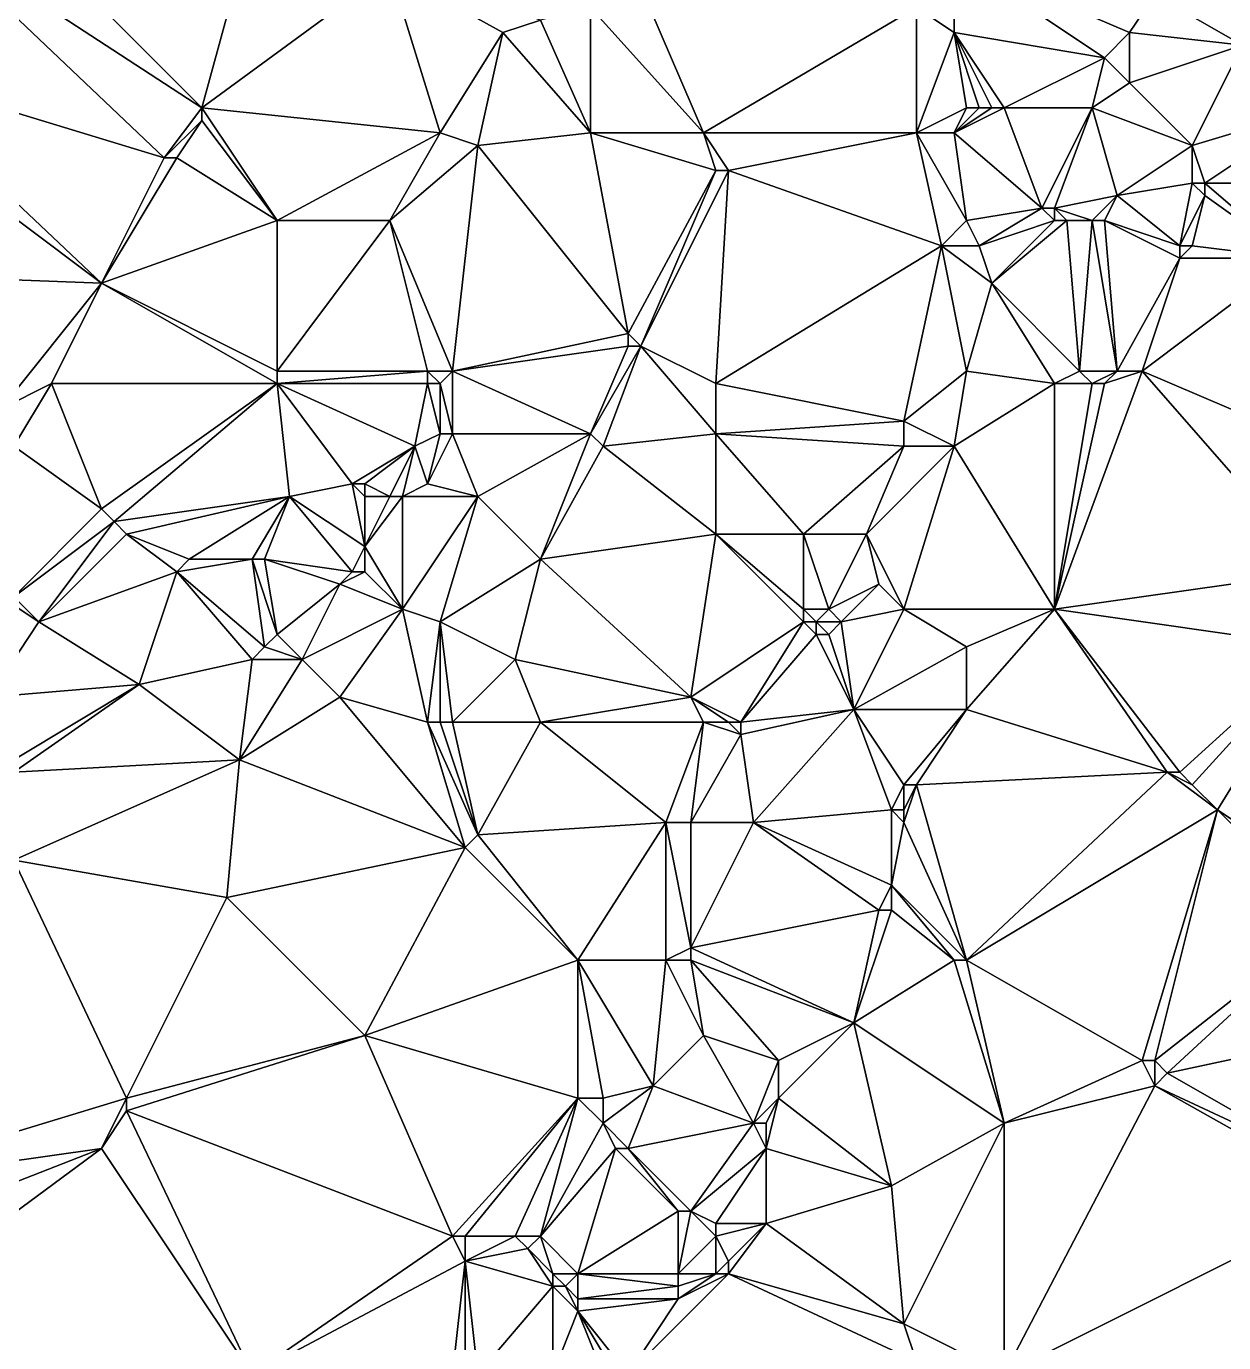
# Model space of a CAD drawing. Extents: x 2679276 to 2679656, y 1246784 to 1247152.
# Drawn here: x 2679406.2 to 2679454, y 1246832 to 1246884.5 of the extents above; entities that cross this region are included whole.
import ezdxf

# ---------------------------------------------------------------- set-up
doc = ezdxf.new("R2010")
doc.units = 0

msp = doc.modelspace()

# ---------------------------------------------------------------- linework, layer by layer
for points in [[(2679401.75, 1246888.75, 464.26), (2679413.25, 1246881.25, 463.382), (2679403.75, 1246890.75, 463.161)], [(2679414.75, 1246886.75, 461.994), (2679403.75, 1246890.75, 463.161), (2679413.25, 1246881.25, 463.382)], [(2679400.25, 1246882.75, 465.824), (2679411.75, 1246879.25, 463.983), (2679401.75, 1246888.75, 464.26)], [(2679413.25, 1246881.25, 463.382), (2679401.75, 1246888.75, 464.26), (2679411.75, 1246879.25, 463.983)], [(2679451.25, 1246885.75, 457.668), (2679454.75, 1246883.75, 457.35), (2679456.25, 1246888.25, 457.037)], [(2679428.75, 1246885.25, 460.57), (2679433.25, 1246880.25, 462.824), (2679430.25, 1246887.25, 460.087)], [(2679433.25, 1246880.25, 462.824), (2679441.75, 1246885.25, 459.359), (2679430.25, 1246887.25, 460.087)], [(2679443.25, 1246884.25, 459.637), (2679443.25, 1246887.25, 458.547), (2679441.75, 1246885.25, 459.359)], [(2679449.25, 1246883.25, 459.277), (2679450.25, 1246884.25, 458.401), (2679443.25, 1246887.25, 458.547)], [(2679451.25, 1246885.75, 457.668), (2679443.25, 1246887.25, 458.547), (2679450.25, 1246884.25, 458.401)], [(2679443.25, 1246887.25, 458.547), (2679443.25, 1246884.25, 459.637), (2679449.25, 1246883.25, 459.277)], [(2679420.75, 1246886.75, 461.2), (2679413.25, 1246881.25, 463.382), (2679422.75, 1246880.25, 462.638)], [(2679414.75, 1246886.75, 461.994), (2679413.25, 1246881.25, 463.382), (2679420.75, 1246886.75, 461.2)], [(2679426.75, 1246884.75, 460.914), (2679420.75, 1246886.75, 461.2), (2679425.25, 1246884.25, 461.296)], [(2679420.75, 1246886.75, 461.2), (2679422.75, 1246880.25, 462.638), (2679425.25, 1246884.25, 461.296)], [(2679451.25, 1246885.75, 457.668), (2679450.25, 1246884.25, 458.401), (2679454.75, 1246883.75, 457.35)], [(2679426.75, 1246884.75, 460.914), (2679428.75, 1246880.25, 462.758), (2679428.75, 1246885.25, 460.57)], [(2679433.25, 1246880.25, 462.824), (2679428.75, 1246885.25, 460.57), (2679428.75, 1246880.25, 462.758)], [(2679441.75, 1246885.25, 459.359), (2679433.25, 1246880.25, 462.824), (2679441.75, 1246880.25, 461.883)], [(2679441.75, 1246885.25, 459.359), (2679441.75, 1246880.25, 461.883), (2679443.25, 1246884.25, 459.637)], [(2679426.75, 1246884.75, 460.914), (2679425.25, 1246884.25, 461.296), (2679428.75, 1246880.25, 462.758)], [(2679422.75, 1246880.25, 462.638), (2679424.25, 1246879.75, 462.688), (2679425.25, 1246884.25, 461.296)], [(2679424.25, 1246879.75, 462.688), (2679428.75, 1246880.25, 462.758), (2679425.25, 1246884.25, 461.296)], [(2679443.75, 1246881.25, 461.214), (2679443.25, 1246884.25, 459.637), (2679441.75, 1246880.25, 461.883)], [(2679444.75, 1246881.25, 461.079), (2679445.25, 1246881.25, 460.985), (2679443.25, 1246884.25, 459.637)], [(2679444.25, 1246881.25, 461.154), (2679444.75, 1246881.25, 461.079), (2679443.25, 1246884.25, 459.637)], [(2679445.25, 1246881.25, 460.985), (2679449.25, 1246883.25, 459.277), (2679443.25, 1246884.25, 459.637)], [(2679443.75, 1246881.25, 461.214), (2679444.25, 1246881.25, 461.154), (2679443.25, 1246884.25, 459.637)], [(2679449.25, 1246883.25, 459.277), (2679450.25, 1246882.25, 459.264), (2679450.25, 1246884.25, 458.401)], [(2679450.25, 1246882.25, 459.264), (2679454.75, 1246883.75, 457.35), (2679450.25, 1246884.25, 458.401)], [(2679454.75, 1246883.75, 457.35), (2679450.25, 1246882.25, 459.264), (2679452.75, 1246879.75, 458.371)], [(2679454.75, 1246883.75, 457.35), (2679452.75, 1246879.75, 458.371), (2679457.75, 1246881.25, 456.874)], [(2679448.75, 1246881.25, 460.098), (2679449.25, 1246883.25, 459.277), (2679445.25, 1246881.25, 460.985)], [(2679448.75, 1246881.25, 460.098), (2679450.25, 1246882.25, 459.264), (2679449.25, 1246883.25, 459.277)], [(2679400.25, 1246882.75, 465.824), (2679399.25, 1246881.75, 466.197), (2679409.25, 1246874.25, 465.305)], [(2679400.25, 1246882.75, 465.824), (2679409.25, 1246874.25, 465.305), (2679411.75, 1246879.25, 463.983)], [(2679450.25, 1246882.25, 459.264), (2679448.75, 1246881.25, 460.098), (2679452.75, 1246879.75, 458.371)], [(2679396.25, 1246874.75, 467.423), (2679409.25, 1246874.25, 465.305), (2679399.25, 1246881.75, 466.197)], [(2679413.25, 1246881.25, 463.382), (2679411.75, 1246879.25, 463.983), (2679413.25, 1246880.75, 463.468)], [(2679413.25, 1246880.75, 463.468), (2679416.25, 1246876.75, 464.175), (2679413.25, 1246881.25, 463.382)], [(2679422.75, 1246880.25, 462.638), (2679413.25, 1246881.25, 463.382), (2679416.25, 1246876.75, 464.175)], [(2679443.25, 1246880.25, 461.774), (2679443.75, 1246881.25, 461.214), (2679441.75, 1246880.25, 461.883)], [(2679443.75, 1246881.25, 461.214), (2679443.25, 1246880.25, 461.774), (2679444.25, 1246881.25, 461.154)], [(2679444.25, 1246881.25, 461.154), (2679443.25, 1246880.25, 461.774), (2679444.75, 1246881.25, 461.079)], [(2679444.75, 1246881.25, 461.079), (2679443.25, 1246880.25, 461.774), (2679445.25, 1246881.25, 460.985)], [(2679446.75, 1246877.25, 461.755), (2679445.25, 1246881.25, 460.985), (2679443.25, 1246880.25, 461.774)], [(2679445.25, 1246881.25, 460.985), (2679446.75, 1246877.25, 461.755), (2679448.75, 1246881.25, 460.098)], [(2679448.75, 1246881.25, 460.098), (2679446.75, 1246877.25, 461.755), (2679447.25, 1246877.25, 461.541)], [(2679448.75, 1246881.25, 460.098), (2679447.25, 1246877.25, 461.541), (2679449.75, 1246877.75, 460.285)], [(2679452.75, 1246879.75, 458.371), (2679448.75, 1246881.25, 460.098), (2679449.75, 1246877.75, 460.285)], [(2679453.25, 1246878.25, 458.368), (2679457.75, 1246881.25, 456.874), (2679452.75, 1246879.75, 458.371)], [(2679457.75, 1246881.25, 456.874), (2679453.25, 1246878.25, 458.368), (2679459.25, 1246878.25, 456.88)], [(2679412.25, 1246879.25, 463.9), (2679413.25, 1246880.75, 463.468), (2679411.75, 1246879.25, 463.983)], [(2679412.25, 1246879.25, 463.9), (2679416.25, 1246876.75, 464.175), (2679413.25, 1246880.75, 463.468)], [(2679420.75, 1246876.75, 463.531), (2679422.75, 1246880.25, 462.638), (2679416.25, 1246876.75, 464.175)], [(2679422.75, 1246880.25, 462.638), (2679420.75, 1246876.75, 463.531), (2679424.25, 1246879.75, 462.688)], [(2679424.25, 1246879.75, 462.688), (2679430.25, 1246872.25, 464.236), (2679428.75, 1246880.25, 462.758)], [(2679433.25, 1246880.25, 462.824), (2679428.75, 1246880.25, 462.758), (2679433.75, 1246878.75, 463.15)], [(2679433.75, 1246878.75, 463.15), (2679428.75, 1246880.25, 462.758), (2679430.25, 1246872.25, 464.236)], [(2679433.75, 1246878.75, 463.15), (2679434.25, 1246878.75, 463.095), (2679433.25, 1246880.25, 462.824)], [(2679434.25, 1246878.75, 463.095), (2679441.75, 1246880.25, 461.883), (2679433.25, 1246880.25, 462.824)], [(2679434.25, 1246878.75, 463.095), (2679442.75, 1246875.75, 462.889), (2679441.75, 1246880.25, 461.883)], [(2679443.25, 1246880.25, 461.774), (2679441.75, 1246880.25, 461.883), (2679443.75, 1246876.75, 462.766)], [(2679442.75, 1246875.75, 462.889), (2679443.75, 1246876.75, 462.766), (2679441.75, 1246880.25, 461.883)], [(2679443.75, 1246876.75, 462.766), (2679446.75, 1246877.25, 461.755), (2679443.25, 1246880.25, 461.774)], [(2679423.25, 1246870.75, 464.414), (2679424.25, 1246879.75, 462.688), (2679420.75, 1246876.75, 463.531)], [(2679424.25, 1246879.75, 462.688), (2679423.25, 1246870.75, 464.414), (2679430.25, 1246872.25, 464.236)], [(2679452.75, 1246879.75, 458.371), (2679449.75, 1246877.75, 460.285), (2679452.75, 1246878.25, 458.555)], [(2679453.25, 1246878.25, 458.368), (2679452.75, 1246879.75, 458.371), (2679452.75, 1246878.25, 458.555)], [(2679412.25, 1246879.25, 463.9), (2679409.25, 1246874.25, 465.305), (2679416.25, 1246876.75, 464.175)], [(2679409.25, 1246874.25, 465.305), (2679412.25, 1246879.25, 463.9), (2679411.75, 1246879.25, 463.983)], [(2679430.25, 1246872.25, 464.236), (2679430.75, 1246871.75, 464.269), (2679433.75, 1246878.75, 463.15)], [(2679434.25, 1246878.75, 463.095), (2679430.75, 1246871.75, 464.269), (2679433.75, 1246870.25, 464.006)], [(2679434.25, 1246878.75, 463.095), (2679433.75, 1246878.75, 463.15), (2679430.75, 1246871.75, 464.269)], [(2679434.25, 1246878.75, 463.095), (2679433.75, 1246870.25, 464.006), (2679442.75, 1246875.75, 462.889)], [(2679452.75, 1246878.25, 458.555), (2679449.75, 1246877.75, 460.285), (2679452.25, 1246875.75, 459.112)], [(2679453.25, 1246877.75, 458.451), (2679452.75, 1246878.25, 458.555), (2679452.25, 1246875.75, 459.112)], [(2679452.75, 1246878.25, 458.555), (2679453.25, 1246877.75, 458.451), (2679453.25, 1246878.25, 458.368)], [(2679459.25, 1246878.25, 456.88), (2679453.25, 1246878.25, 458.368), (2679456.75, 1246875.25, 458.558)], [(2679453.25, 1246877.75, 458.451), (2679456.75, 1246875.25, 458.558), (2679453.25, 1246878.25, 458.368)], [(2679448.75, 1246876.75, 460.85), (2679449.75, 1246877.75, 460.285), (2679447.25, 1246877.25, 461.541)], [(2679449.25, 1246876.75, 460.58), (2679449.75, 1246877.75, 460.285), (2679448.75, 1246876.75, 460.85)], [(2679449.25, 1246876.75, 460.58), (2679452.25, 1246875.75, 459.112), (2679449.75, 1246877.75, 460.285)], [(2679452.75, 1246875.75, 458.949), (2679453.25, 1246877.75, 458.451), (2679452.25, 1246875.75, 459.112)], [(2679452.75, 1246875.75, 458.949), (2679456.75, 1246875.25, 458.558), (2679453.25, 1246877.75, 458.451)], [(2679443.75, 1246876.75, 462.766), (2679444.25, 1246875.75, 462.714), (2679446.75, 1246877.25, 461.755)], [(2679447.25, 1246876.75, 461.581), (2679446.75, 1246877.25, 461.755), (2679444.25, 1246875.75, 462.714)], [(2679446.75, 1246877.25, 461.755), (2679447.25, 1246876.75, 461.581), (2679447.25, 1246877.25, 461.541)], [(2679447.75, 1246876.75, 461.347), (2679448.75, 1246876.75, 460.85), (2679447.25, 1246877.25, 461.541)], [(2679447.25, 1246877.25, 461.541), (2679447.25, 1246876.75, 461.581), (2679447.75, 1246876.75, 461.347)], [(2679416.25, 1246876.75, 464.175), (2679409.25, 1246874.25, 465.305), (2679416.25, 1246870.75, 465.727)], [(2679420.75, 1246876.75, 463.531), (2679416.25, 1246876.75, 464.175), (2679416.25, 1246870.75, 465.727)], [(2679420.75, 1246876.75, 463.531), (2679416.25, 1246870.75, 465.727), (2679422.25, 1246870.75, 464.492)], [(2679423.25, 1246870.75, 464.414), (2679420.75, 1246876.75, 463.531), (2679422.25, 1246870.75, 464.492)], [(2679442.75, 1246875.75, 462.889), (2679444.25, 1246875.75, 462.714), (2679443.75, 1246876.75, 462.766)], [(2679444.25, 1246875.75, 462.714), (2679444.75, 1246874.25, 462.434), (2679447.25, 1246876.75, 461.581)], [(2679447.25, 1246876.75, 461.581), (2679444.75, 1246874.25, 462.434), (2679447.75, 1246876.75, 461.347)], [(2679448.25, 1246870.75, 460.015), (2679447.75, 1246876.75, 461.347), (2679444.75, 1246874.25, 462.434)], [(2679447.75, 1246876.75, 461.347), (2679448.25, 1246870.75, 460.015), (2679448.75, 1246876.75, 460.85)], [(2679449.75, 1246870.75, 459.697), (2679448.75, 1246876.75, 460.85), (2679448.25, 1246870.75, 460.015)], [(2679448.75, 1246876.75, 460.85), (2679449.75, 1246870.75, 459.697), (2679449.25, 1246876.75, 460.58)], [(2679452.25, 1246875.75, 459.112), (2679449.25, 1246876.75, 460.58), (2679452.25, 1246875.25, 459.163)], [(2679452.25, 1246875.25, 459.163), (2679449.25, 1246876.75, 460.58), (2679449.75, 1246870.75, 459.697)], [(2679442.75, 1246875.75, 462.889), (2679433.75, 1246870.25, 464.006), (2679441.25, 1246868.75, 462.893)], [(2679442.75, 1246875.75, 462.889), (2679441.25, 1246868.75, 462.893), (2679443.75, 1246870.75, 462.363)], [(2679443.75, 1246870.75, 462.363), (2679444.75, 1246874.25, 462.434), (2679442.75, 1246875.75, 462.889)], [(2679444.25, 1246875.75, 462.714), (2679442.75, 1246875.75, 462.889), (2679444.75, 1246874.25, 462.434)], [(2679456.75, 1246875.25, 458.558), (2679452.75, 1246875.75, 458.949), (2679452.25, 1246875.25, 459.163)], [(2679452.25, 1246875.75, 459.112), (2679452.25, 1246875.25, 459.163), (2679452.75, 1246875.75, 458.949)], [(2679450.75, 1246870.75, 459.585), (2679452.25, 1246875.25, 459.163), (2679449.75, 1246870.75, 459.697)], [(2679450.75, 1246870.75, 459.585), (2679456.75, 1246875.25, 458.558), (2679452.25, 1246875.25, 459.163)], [(2679456.75, 1246875.25, 458.558), (2679450.75, 1246870.75, 459.585), (2679457.75, 1246867.75, 459.773)], [(2679396.25, 1246874.75, 467.423), (2679405.25, 1246869.25, 466.892), (2679409.25, 1246874.25, 465.305)], [(2679407.25, 1246870.25, 466.385), (2679409.25, 1246874.25, 465.305), (2679405.25, 1246869.25, 466.892)], [(2679409.25, 1246874.25, 465.305), (2679407.25, 1246870.25, 466.385), (2679416.25, 1246870.25, 465.856)], [(2679409.25, 1246874.25, 465.305), (2679416.25, 1246870.25, 465.856), (2679416.25, 1246870.75, 465.727)], [(2679443.75, 1246870.75, 462.363), (2679447.25, 1246870.25, 460.371), (2679444.75, 1246874.25, 462.434)], [(2679447.25, 1246870.25, 460.371), (2679448.25, 1246870.75, 460.015), (2679444.75, 1246874.25, 462.434)], [(2679430.25, 1246871.75, 464.302), (2679430.25, 1246872.25, 464.236), (2679423.25, 1246870.75, 464.414)], [(2679430.25, 1246872.25, 464.236), (2679430.25, 1246871.75, 464.302), (2679430.75, 1246871.75, 464.269)], [(2679430.25, 1246871.75, 464.302), (2679423.25, 1246870.75, 464.414), (2679428.75, 1246868.25, 464.878)], [(2679428.75, 1246868.25, 464.878), (2679429.25, 1246867.75, 464.9), (2679430.75, 1246871.75, 464.269)], [(2679430.25, 1246871.75, 464.302), (2679428.75, 1246868.25, 464.878), (2679430.75, 1246871.75, 464.269)], [(2679433.75, 1246868.25, 464.194), (2679430.75, 1246871.75, 464.269), (2679429.25, 1246867.75, 464.9)], [(2679430.75, 1246871.75, 464.269), (2679433.75, 1246868.25, 464.194), (2679433.75, 1246870.25, 464.006)], [(2679416.25, 1246870.25, 465.856), (2679422.25, 1246870.75, 464.492), (2679416.25, 1246870.75, 465.727)], [(2679422.25, 1246870.75, 464.492), (2679416.25, 1246870.25, 465.856), (2679422.25, 1246870.25, 464.583)], [(2679423.25, 1246870.75, 464.414), (2679422.25, 1246870.75, 464.492), (2679422.75, 1246870.25, 464.539)], [(2679422.25, 1246870.25, 464.583), (2679422.75, 1246870.25, 464.539), (2679422.25, 1246870.75, 464.492)], [(2679423.25, 1246870.75, 464.414), (2679422.75, 1246870.25, 464.539), (2679423.25, 1246868.25, 464.877)], [(2679423.25, 1246868.25, 464.877), (2679428.75, 1246868.25, 464.878), (2679423.25, 1246870.75, 464.414)], [(2679443.75, 1246870.75, 462.363), (2679441.25, 1246868.75, 462.893), (2679443.25, 1246867.75, 462.387)], [(2679447.25, 1246870.25, 460.371), (2679443.75, 1246870.75, 462.363), (2679443.25, 1246867.75, 462.387)], [(2679449.25, 1246870.25, 459.783), (2679447.25, 1246861.25, 461.699), (2679450.75, 1246870.75, 459.585)], [(2679448.75, 1246870.25, 459.877), (2679448.25, 1246870.75, 460.015), (2679447.25, 1246870.25, 460.371)], [(2679457.75, 1246862.75, 460.731), (2679450.75, 1246870.75, 459.585), (2679447.25, 1246861.25, 461.699)], [(2679448.75, 1246870.25, 459.877), (2679449.75, 1246870.75, 459.697), (2679448.25, 1246870.75, 460.015)], [(2679449.25, 1246870.25, 459.783), (2679449.75, 1246870.75, 459.697), (2679448.75, 1246870.25, 459.877)], [(2679449.75, 1246870.75, 459.697), (2679449.25, 1246870.25, 459.783), (2679450.75, 1246870.75, 459.585)], [(2679457.75, 1246862.75, 460.731), (2679457.75, 1246867.75, 459.773), (2679450.75, 1246870.75, 459.585)], [(2679405.25, 1246869.25, 466.892), (2679405.75, 1246867.75, 467.205), (2679407.25, 1246870.25, 466.385)], [(2679405.75, 1246867.75, 467.205), (2679409.25, 1246865.25, 467.485), (2679407.25, 1246870.25, 466.385)], [(2679407.25, 1246870.25, 466.385), (2679409.25, 1246865.25, 467.485), (2679416.25, 1246870.25, 465.856)], [(2679409.25, 1246865.25, 467.485), (2679409.75, 1246864.75, 467.62), (2679416.25, 1246870.25, 465.856)], [(2679416.75, 1246865.75, 466.858), (2679416.25, 1246870.25, 465.856), (2679409.75, 1246864.75, 467.62)], [(2679422.25, 1246870.25, 464.583), (2679416.25, 1246870.25, 465.856), (2679421.75, 1246867.75, 465.085)], [(2679416.75, 1246865.75, 466.858), (2679419.25, 1246866.25, 465.724), (2679416.25, 1246870.25, 465.856)], [(2679419.25, 1246866.25, 465.724), (2679421.75, 1246867.75, 465.085), (2679416.25, 1246870.25, 465.856)], [(2679422.75, 1246868.25, 464.907), (2679422.25, 1246870.25, 464.583), (2679421.75, 1246867.75, 465.085)], [(2679422.25, 1246870.25, 464.583), (2679422.75, 1246868.25, 464.907), (2679422.75, 1246870.25, 464.539)], [(2679422.75, 1246868.25, 464.907), (2679423.25, 1246868.25, 464.877), (2679422.75, 1246870.25, 464.539)], [(2679433.75, 1246870.25, 464.006), (2679433.75, 1246868.25, 464.194), (2679441.25, 1246868.75, 462.893)], [(2679447.25, 1246861.25, 461.699), (2679447.25, 1246870.25, 460.371), (2679443.25, 1246867.75, 462.387)], [(2679448.75, 1246870.25, 459.877), (2679447.25, 1246870.25, 460.371), (2679447.25, 1246861.25, 461.699)], [(2679449.25, 1246870.25, 459.783), (2679448.75, 1246870.25, 459.877), (2679447.25, 1246861.25, 461.699)], [(2679441.25, 1246867.75, 462.925), (2679441.25, 1246868.75, 462.893), (2679433.75, 1246868.25, 464.194)], [(2679441.25, 1246867.75, 462.925), (2679443.25, 1246867.75, 462.387), (2679441.25, 1246868.75, 462.893)], [(2679421.75, 1246867.75, 465.085), (2679422.25, 1246866.25, 465.315), (2679422.75, 1246868.25, 464.907)], [(2679424.25, 1246865.75, 465.322), (2679423.25, 1246868.25, 464.877), (2679422.25, 1246866.25, 465.315)], [(2679422.75, 1246868.25, 464.907), (2679422.25, 1246866.25, 465.315), (2679423.25, 1246868.25, 464.877)], [(2679424.25, 1246865.75, 465.322), (2679428.75, 1246868.25, 464.878), (2679423.25, 1246868.25, 464.877)], [(2679424.25, 1246865.75, 465.322), (2679426.75, 1246863.25, 465.703), (2679428.75, 1246868.25, 464.878)], [(2679428.75, 1246868.25, 464.878), (2679426.75, 1246863.25, 465.703), (2679429.25, 1246867.75, 464.9)], [(2679433.75, 1246864.25, 464.646), (2679433.75, 1246868.25, 464.194), (2679429.25, 1246867.75, 464.9)], [(2679437.25, 1246864.25, 464.042), (2679441.25, 1246867.75, 462.925), (2679433.75, 1246868.25, 464.194)], [(2679433.75, 1246868.25, 464.194), (2679433.75, 1246864.25, 464.646), (2679437.25, 1246864.25, 464.042)], [(2679409.25, 1246865.25, 467.485), (2679405.75, 1246867.75, 467.205), (2679405.75, 1246861.75, 470.457)], [(2679421.75, 1246867.75, 465.085), (2679419.25, 1246866.25, 465.724), (2679419.75, 1246866.25, 465.597)], [(2679420.75, 1246865.75, 465.524), (2679421.75, 1246867.75, 465.085), (2679419.75, 1246866.25, 465.597)], [(2679420.75, 1246865.75, 465.524), (2679421.25, 1246865.75, 465.479), (2679421.75, 1246867.75, 465.085)], [(2679421.75, 1246867.75, 465.085), (2679421.25, 1246865.75, 465.479), (2679422.25, 1246866.25, 465.315)], [(2679426.75, 1246863.25, 465.703), (2679433.75, 1246864.25, 464.646), (2679429.25, 1246867.75, 464.9)], [(2679441.25, 1246867.75, 462.925), (2679437.25, 1246864.25, 464.042), (2679439.75, 1246864.25, 463.563)], [(2679441.25, 1246867.75, 462.925), (2679439.75, 1246864.25, 463.563), (2679443.25, 1246867.75, 462.387)], [(2679441.25, 1246861.25, 463.496), (2679443.25, 1246867.75, 462.387), (2679439.75, 1246864.25, 463.563)], [(2679447.25, 1246861.25, 461.699), (2679443.25, 1246867.75, 462.387), (2679441.25, 1246861.25, 463.496)], [(2679416.75, 1246865.75, 466.858), (2679419.75, 1246863.75, 465.592), (2679419.25, 1246866.25, 465.724)], [(2679419.25, 1246866.25, 465.724), (2679419.75, 1246863.75, 465.592), (2679419.75, 1246865.75, 465.663)], [(2679419.25, 1246866.25, 465.724), (2679419.75, 1246865.75, 465.663), (2679419.75, 1246866.25, 465.597)], [(2679420.75, 1246865.75, 465.524), (2679419.75, 1246866.25, 465.597), (2679419.75, 1246865.75, 465.663)], [(2679421.25, 1246865.75, 465.479), (2679424.25, 1246865.75, 465.322), (2679422.25, 1246866.25, 465.315)], [(2679409.75, 1246864.75, 467.62), (2679410.25, 1246864.25, 467.778), (2679416.75, 1246865.75, 466.858)], [(2679410.25, 1246864.25, 467.778), (2679412.75, 1246863.25, 467.715), (2679416.75, 1246865.75, 466.858)], [(2679416.75, 1246865.75, 466.858), (2679412.75, 1246863.25, 467.715), (2679415.25, 1246863.25, 467.421)], [(2679415.75, 1246863.25, 467.354), (2679416.75, 1246865.75, 466.858), (2679415.25, 1246863.25, 467.421)], [(2679416.75, 1246865.75, 466.858), (2679415.75, 1246863.25, 467.354), (2679419.25, 1246862.75, 465.764)], [(2679416.75, 1246865.75, 466.858), (2679419.25, 1246862.75, 465.764), (2679419.75, 1246863.75, 465.592)], [(2679419.75, 1246863.75, 465.592), (2679420.75, 1246865.75, 465.524), (2679419.75, 1246865.75, 465.663)], [(2679420.75, 1246865.75, 465.524), (2679419.75, 1246863.75, 465.592), (2679421.25, 1246865.75, 465.479)], [(2679419.75, 1246863.75, 465.592), (2679421.25, 1246861.25, 466.194), (2679421.25, 1246865.75, 465.479)], [(2679422.75, 1246860.75, 466.353), (2679424.25, 1246865.75, 465.322), (2679421.25, 1246861.25, 466.194)], [(2679421.25, 1246865.75, 465.479), (2679421.25, 1246861.25, 466.194), (2679424.25, 1246865.75, 465.322)], [(2679424.25, 1246865.75, 465.322), (2679422.75, 1246860.75, 466.353), (2679426.75, 1246863.25, 465.703)], [(2679409.75, 1246864.75, 467.62), (2679409.25, 1246865.25, 467.485), (2679405.75, 1246861.75, 470.457)], [(2679405.75, 1246861.75, 470.457), (2679406.75, 1246860.75, 470.592), (2679409.75, 1246864.75, 467.62)], [(2679410.25, 1246864.25, 467.778), (2679409.75, 1246864.75, 467.62), (2679406.75, 1246860.75, 470.592)], [(2679410.25, 1246864.25, 467.778), (2679406.75, 1246860.75, 470.592), (2679412.25, 1246862.75, 468.004)], [(2679412.75, 1246863.25, 467.715), (2679410.25, 1246864.25, 467.778), (2679412.25, 1246862.75, 468.004)], [(2679433.75, 1246864.25, 464.646), (2679426.75, 1246863.25, 465.703), (2679432.75, 1246857.75, 465.933)], [(2679433.75, 1246864.25, 464.646), (2679432.75, 1246857.75, 465.933), (2679437.25, 1246860.75, 464.988)], [(2679437.25, 1246861.25, 464.883), (2679433.75, 1246864.25, 464.646), (2679437.25, 1246860.75, 464.988)], [(2679437.25, 1246861.25, 464.883), (2679437.25, 1246864.25, 464.042), (2679433.75, 1246864.25, 464.646)], [(2679437.25, 1246861.25, 464.883), (2679438.25, 1246861.25, 464.655), (2679437.25, 1246864.25, 464.042)], [(2679439.75, 1246864.25, 463.563), (2679437.25, 1246864.25, 464.042), (2679438.25, 1246861.25, 464.655)], [(2679439.75, 1246864.25, 463.563), (2679438.25, 1246861.25, 464.655), (2679440.25, 1246862.25, 463.792)], [(2679441.25, 1246861.25, 463.496), (2679439.75, 1246864.25, 463.563), (2679440.25, 1246862.25, 463.792)], [(2679419.75, 1246862.75, 465.665), (2679419.75, 1246863.75, 465.592), (2679419.25, 1246862.75, 465.764)], [(2679419.75, 1246862.75, 465.665), (2679421.25, 1246861.25, 466.194), (2679419.75, 1246863.75, 465.592)], [(2679412.75, 1246863.25, 467.715), (2679412.25, 1246862.75, 468.004), (2679415.25, 1246863.25, 467.421)], [(2679415.75, 1246859.75, 468.577), (2679415.25, 1246863.25, 467.421), (2679412.25, 1246862.75, 468.004)], [(2679415.75, 1246863.25, 467.354), (2679415.25, 1246863.25, 467.421), (2679416.25, 1246860.25, 468.236)], [(2679415.75, 1246859.75, 468.577), (2679416.25, 1246860.25, 468.236), (2679415.25, 1246863.25, 467.421)], [(2679416.25, 1246860.25, 468.236), (2679418.75, 1246862.25, 466.134), (2679415.75, 1246863.25, 467.354)], [(2679418.75, 1246862.25, 466.134), (2679419.25, 1246862.75, 465.764), (2679415.75, 1246863.25, 467.354)], [(2679426.75, 1246863.25, 465.703), (2679422.75, 1246860.75, 466.353), (2679425.75, 1246859.25, 466.5)], [(2679426.75, 1246863.25, 465.703), (2679425.75, 1246859.25, 466.5), (2679432.75, 1246857.75, 465.933)], [(2679410.75, 1246858.25, 470.246), (2679412.25, 1246862.75, 468.004), (2679406.75, 1246860.75, 470.592)], [(2679410.75, 1246858.25, 470.246), (2679415.25, 1246859.25, 468.89), (2679412.25, 1246862.75, 468.004)], [(2679415.25, 1246859.25, 468.89), (2679415.75, 1246859.75, 468.577), (2679412.25, 1246862.75, 468.004)], [(2679419.25, 1246862.75, 465.764), (2679418.75, 1246862.25, 466.134), (2679419.75, 1246862.75, 465.665)], [(2679418.75, 1246862.25, 466.134), (2679421.25, 1246861.25, 466.194), (2679419.75, 1246862.75, 465.665)], [(2679457.75, 1246862.75, 460.731), (2679447.25, 1246861.25, 461.699), (2679457.75, 1246859.75, 461.163)], [(2679418.75, 1246862.25, 466.134), (2679416.25, 1246860.25, 468.236), (2679417.25, 1246859.25, 468.396)], [(2679418.75, 1246862.25, 466.134), (2679417.25, 1246859.25, 468.396), (2679421.25, 1246861.25, 466.194)], [(2679438.25, 1246861.25, 464.655), (2679438.75, 1246860.75, 464.596), (2679440.25, 1246862.25, 463.792)], [(2679441.25, 1246861.25, 463.496), (2679440.25, 1246862.25, 463.792), (2679438.75, 1246860.75, 464.596)], [(2679404.75, 1246857.75, 471.921), (2679406.75, 1246860.75, 470.592), (2679405.25, 1246861.75, 470.589)], [(2679405.75, 1246861.75, 470.457), (2679405.25, 1246861.75, 470.589), (2679406.75, 1246860.75, 470.592)], [(2679418.75, 1246857.75, 468.629), (2679421.25, 1246861.25, 466.194), (2679417.25, 1246859.25, 468.396)], [(2679418.75, 1246857.75, 468.629), (2679422.25, 1246856.75, 468.166), (2679421.25, 1246861.25, 466.194)], [(2679421.25, 1246861.25, 466.194), (2679422.25, 1246856.75, 468.166), (2679422.75, 1246860.75, 466.353)], [(2679437.25, 1246861.25, 464.883), (2679437.75, 1246860.75, 464.882), (2679438.25, 1246861.25, 464.655)], [(2679437.25, 1246861.25, 464.883), (2679437.25, 1246860.75, 464.988), (2679437.75, 1246860.75, 464.882)], [(2679438.75, 1246860.75, 464.596), (2679438.25, 1246861.25, 464.655), (2679437.75, 1246860.75, 464.882)], [(2679438.75, 1246860.75, 464.596), (2679439.25, 1246857.25, 464.34), (2679441.25, 1246861.25, 463.496)], [(2679443.75, 1246859.75, 462.356), (2679441.25, 1246861.25, 463.496), (2679439.25, 1246857.25, 464.34)], [(2679443.75, 1246859.75, 462.356), (2679447.25, 1246861.25, 461.699), (2679441.25, 1246861.25, 463.496)], [(2679443.75, 1246859.75, 462.356), (2679443.75, 1246857.25, 462.327), (2679447.25, 1246861.25, 461.699)], [(2679451.75, 1246854.75, 462.71), (2679447.25, 1246861.25, 461.699), (2679443.75, 1246857.25, 462.327)], [(2679457.75, 1246859.75, 461.163), (2679447.25, 1246861.25, 461.699), (2679452.25, 1246854.75, 462.696)], [(2679451.75, 1246854.75, 462.71), (2679452.25, 1246854.75, 462.696), (2679447.25, 1246861.25, 461.699)], [(2679404.75, 1246857.75, 471.921), (2679410.75, 1246858.25, 470.246), (2679406.75, 1246860.75, 470.592)], [(2679422.75, 1246856.75, 468.065), (2679422.75, 1246860.75, 466.353), (2679422.25, 1246856.75, 468.166)], [(2679425.75, 1246859.25, 466.5), (2679422.75, 1246860.75, 466.353), (2679423.25, 1246856.75, 467.967)], [(2679423.25, 1246856.75, 467.967), (2679422.75, 1246860.75, 466.353), (2679422.75, 1246856.75, 468.065)], [(2679437.25, 1246860.75, 464.988), (2679432.75, 1246857.75, 465.933), (2679434.75, 1246856.75, 465.771)], [(2679437.25, 1246860.75, 464.988), (2679434.75, 1246856.75, 465.771), (2679437.75, 1246860.25, 464.939)], [(2679437.75, 1246860.25, 464.939), (2679437.75, 1246860.75, 464.882), (2679437.25, 1246860.75, 464.988)], [(2679438.75, 1246860.75, 464.596), (2679437.75, 1246860.75, 464.882), (2679438.25, 1246860.25, 464.805)], [(2679437.75, 1246860.25, 464.939), (2679438.25, 1246860.25, 464.805), (2679437.75, 1246860.75, 464.882)], [(2679439.25, 1246857.25, 464.34), (2679438.75, 1246860.75, 464.596), (2679438.25, 1246860.25, 464.805)], [(2679416.25, 1246860.25, 468.236), (2679415.75, 1246859.75, 468.577), (2679417.25, 1246859.25, 468.396)], [(2679437.75, 1246860.25, 464.939), (2679434.75, 1246856.75, 465.771), (2679439.25, 1246857.25, 464.34)], [(2679437.75, 1246860.25, 464.939), (2679439.25, 1246857.25, 464.34), (2679438.25, 1246860.25, 464.805)], [(2679415.25, 1246859.25, 468.89), (2679410.75, 1246858.25, 470.246), (2679414.75, 1246855.25, 470.12)], [(2679418.75, 1246857.75, 468.629), (2679417.25, 1246859.25, 468.396), (2679414.75, 1246855.25, 470.12)], [(2679415.25, 1246859.25, 468.89), (2679414.75, 1246855.25, 470.12), (2679417.25, 1246859.25, 468.396)], [(2679415.75, 1246859.75, 468.577), (2679415.25, 1246859.25, 468.89), (2679417.25, 1246859.25, 468.396)], [(2679426.75, 1246856.75, 467.22), (2679425.75, 1246859.25, 466.5), (2679423.25, 1246856.75, 467.967)], [(2679425.75, 1246859.25, 466.5), (2679426.75, 1246856.75, 467.22), (2679432.75, 1246857.75, 465.933)], [(2679443.75, 1246859.75, 462.356), (2679439.25, 1246857.25, 464.34), (2679443.75, 1246857.25, 462.327)], [(2679452.75, 1246854.25, 462.757), (2679457.75, 1246859.75, 461.163), (2679452.25, 1246854.75, 462.696)], [(2679452.75, 1246854.25, 462.757), (2679453.75, 1246853.25, 462.89), (2679457.75, 1246859.75, 461.163)], [(2679458.25, 1246850.25, 463.404), (2679457.75, 1246859.75, 461.163), (2679453.75, 1246853.25, 462.89)], [(2679404.75, 1246857.75, 471.921), (2679405.75, 1246855.25, 472.154), (2679410.75, 1246858.25, 470.246)], [(2679414.75, 1246855.25, 470.12), (2679410.75, 1246858.25, 470.246), (2679405.75, 1246854.75, 472.244)], [(2679405.75, 1246855.25, 472.154), (2679405.75, 1246854.75, 472.244), (2679410.75, 1246858.25, 470.246)], [(2679414.75, 1246855.25, 470.12), (2679423.75, 1246851.75, 469.661), (2679418.75, 1246857.75, 468.629)], [(2679418.75, 1246857.75, 468.629), (2679423.75, 1246851.75, 469.661), (2679422.25, 1246856.75, 468.166)], [(2679433.25, 1246856.75, 466.055), (2679432.75, 1246857.75, 465.933), (2679426.75, 1246856.75, 467.22)], [(2679433.25, 1246856.75, 466.055), (2679434.25, 1246856.75, 465.864), (2679432.75, 1246857.75, 465.933)], [(2679434.25, 1246856.75, 465.864), (2679434.75, 1246856.75, 465.771), (2679432.75, 1246857.75, 465.933)], [(2679434.75, 1246856.75, 465.771), (2679434.75, 1246856.25, 465.883), (2679439.25, 1246857.25, 464.34)], [(2679435.25, 1246852.75, 466.877), (2679439.25, 1246857.25, 464.34), (2679434.75, 1246856.25, 465.883)], [(2679435.25, 1246852.75, 466.877), (2679440.75, 1246853.25, 463.472), (2679439.25, 1246857.25, 464.34)], [(2679443.75, 1246857.25, 462.327), (2679439.25, 1246857.25, 464.34), (2679441.25, 1246854.25, 463.129)], [(2679441.25, 1246854.25, 463.129), (2679439.25, 1246857.25, 464.34), (2679440.75, 1246853.25, 463.472)], [(2679443.75, 1246857.25, 462.327), (2679441.25, 1246854.25, 463.129), (2679441.75, 1246854.25, 462.917)], [(2679443.75, 1246857.25, 462.327), (2679441.75, 1246854.25, 462.917), (2679451.75, 1246854.75, 462.71)], [(2679422.75, 1246856.75, 468.065), (2679422.25, 1246856.75, 468.166), (2679424.25, 1246852.25, 469.436)], [(2679423.75, 1246851.75, 469.661), (2679424.25, 1246852.25, 469.436), (2679422.25, 1246856.75, 468.166)], [(2679422.75, 1246856.75, 468.065), (2679424.25, 1246852.25, 469.436), (2679423.25, 1246856.75, 467.967)], [(2679423.25, 1246856.75, 467.967), (2679424.25, 1246852.25, 469.436), (2679426.75, 1246856.75, 467.22)], [(2679426.75, 1246856.75, 467.22), (2679424.25, 1246852.25, 469.436), (2679431.75, 1246852.75, 467.853)], [(2679426.75, 1246856.75, 467.22), (2679431.75, 1246852.75, 467.853), (2679433.25, 1246856.75, 466.055)], [(2679431.75, 1246852.75, 467.853), (2679432.75, 1246852.75, 467.643), (2679433.25, 1246856.75, 466.055)], [(2679432.75, 1246852.75, 467.643), (2679434.75, 1246856.25, 465.883), (2679433.25, 1246856.75, 466.055)], [(2679434.25, 1246856.75, 465.864), (2679433.25, 1246856.75, 466.055), (2679434.75, 1246856.25, 465.883)], [(2679434.75, 1246856.75, 465.771), (2679434.25, 1246856.75, 465.864), (2679434.75, 1246856.25, 465.883)], [(2679435.25, 1246852.75, 466.877), (2679434.75, 1246856.25, 465.883), (2679432.75, 1246852.75, 467.643)], [(2679405.75, 1246851.25, 472.872), (2679414.75, 1246855.25, 470.12), (2679405.75, 1246854.75, 472.244)], [(2679414.75, 1246855.25, 470.12), (2679405.75, 1246851.25, 472.872), (2679414.25, 1246849.75, 471.364)], [(2679414.25, 1246849.75, 471.364), (2679423.75, 1246851.75, 469.661), (2679414.75, 1246855.25, 470.12)], [(2679441.75, 1246854.25, 462.917), (2679443.75, 1246847.25, 463.449), (2679451.75, 1246854.75, 462.71)], [(2679451.75, 1246854.75, 462.71), (2679443.75, 1246847.25, 463.449), (2679453.75, 1246853.25, 462.89)], [(2679452.25, 1246854.75, 462.696), (2679451.75, 1246854.75, 462.71), (2679452.75, 1246854.25, 462.757)], [(2679452.75, 1246854.25, 462.757), (2679451.75, 1246854.75, 462.71), (2679453.75, 1246853.25, 462.89)], [(2679441.25, 1246853.25, 463.217), (2679441.25, 1246854.25, 463.129), (2679440.75, 1246853.25, 463.472)], [(2679441.25, 1246852.75, 463.268), (2679441.75, 1246854.25, 462.917), (2679441.25, 1246853.25, 463.217)], [(2679441.75, 1246854.25, 462.917), (2679441.25, 1246854.25, 463.129), (2679441.25, 1246853.25, 463.217)], [(2679441.75, 1246854.25, 462.917), (2679441.25, 1246852.75, 463.268), (2679443.75, 1246847.25, 463.449)], [(2679435.25, 1246852.75, 466.877), (2679440.75, 1246850.25, 463.803), (2679440.75, 1246853.25, 463.472)], [(2679441.25, 1246853.25, 463.217), (2679440.75, 1246853.25, 463.472), (2679441.25, 1246852.75, 463.268)], [(2679441.25, 1246852.75, 463.268), (2679440.75, 1246853.25, 463.472), (2679440.75, 1246850.25, 463.803)], [(2679450.75, 1246843.25, 463.601), (2679453.75, 1246853.25, 462.89), (2679443.75, 1246847.25, 463.449)], [(2679451.25, 1246843.25, 463.565), (2679453.75, 1246853.25, 462.89), (2679450.75, 1246843.25, 463.601)], [(2679451.25, 1246843.25, 463.565), (2679458.25, 1246848.75, 463.535), (2679453.75, 1246853.25, 462.89)], [(2679458.25, 1246848.75, 463.535), (2679458.25, 1246850.25, 463.404), (2679453.75, 1246853.25, 462.89)], [(2679428.25, 1246847.25, 470.318), (2679431.75, 1246852.75, 467.853), (2679424.25, 1246852.25, 469.436)], [(2679428.25, 1246847.25, 470.318), (2679431.75, 1246847.25, 469.507), (2679431.75, 1246852.75, 467.853)], [(2679432.75, 1246852.75, 467.643), (2679431.75, 1246852.75, 467.853), (2679432.75, 1246847.75, 468.972)], [(2679431.75, 1246847.25, 469.507), (2679432.75, 1246847.75, 468.972), (2679431.75, 1246852.75, 467.853)], [(2679435.25, 1246852.75, 466.877), (2679432.75, 1246852.75, 467.643), (2679432.75, 1246847.75, 468.972)], [(2679432.75, 1246847.75, 468.972), (2679440.25, 1246849.25, 464.238), (2679435.25, 1246852.75, 466.877)], [(2679440.75, 1246850.25, 463.803), (2679435.25, 1246852.75, 466.877), (2679440.25, 1246849.25, 464.238)], [(2679441.25, 1246852.75, 463.268), (2679440.75, 1246850.25, 463.803), (2679443.75, 1246847.25, 463.449)], [(2679424.25, 1246852.25, 469.436), (2679423.75, 1246851.75, 469.661), (2679428.25, 1246847.25, 470.318)], [(2679414.25, 1246849.75, 471.364), (2679419.75, 1246844.25, 471.917), (2679423.75, 1246851.75, 469.661)], [(2679419.75, 1246844.25, 471.917), (2679428.25, 1246847.25, 470.318), (2679423.75, 1246851.75, 469.661)], [(2679405.75, 1246851.25, 472.872), (2679398.75, 1246838.25, 475.882), (2679410.25, 1246841.75, 473.641)], [(2679410.25, 1246841.75, 473.641), (2679414.25, 1246849.75, 471.364), (2679405.75, 1246851.25, 472.872)], [(2679440.75, 1246850.25, 463.803), (2679440.25, 1246849.25, 464.238), (2679440.75, 1246849.25, 463.966)], [(2679443.25, 1246847.25, 463.532), (2679440.75, 1246850.25, 463.803), (2679440.75, 1246849.25, 463.966)], [(2679443.25, 1246847.25, 463.532), (2679443.75, 1246847.25, 463.449), (2679440.75, 1246850.25, 463.803)], [(2679414.25, 1246849.75, 471.364), (2679410.25, 1246841.75, 473.641), (2679419.75, 1246844.25, 471.917)], [(2679432.75, 1246847.75, 468.972), (2679439.25, 1246844.75, 466.044), (2679440.25, 1246849.25, 464.238)], [(2679443.25, 1246847.25, 463.532), (2679440.75, 1246849.25, 463.966), (2679439.25, 1246844.75, 466.044)], [(2679440.25, 1246849.25, 464.238), (2679439.25, 1246844.75, 466.044), (2679440.75, 1246849.25, 463.966)], [(2679451.25, 1246843.25, 463.565), (2679451.75, 1246842.75, 463.616), (2679458.25, 1246848.75, 463.535)], [(2679458.75, 1246844.25, 463.621), (2679458.25, 1246848.75, 463.535), (2679451.75, 1246842.75, 463.616)], [(2679431.75, 1246847.25, 469.507), (2679432.75, 1246847.25, 469.094), (2679432.75, 1246847.75, 468.972)], [(2679432.75, 1246847.75, 468.972), (2679432.75, 1246847.25, 469.094), (2679439.25, 1246844.75, 466.044)], [(2679428.25, 1246841.75, 472.156), (2679428.25, 1246847.25, 470.318), (2679419.75, 1246844.25, 471.917)], [(2679429.25, 1246841.75, 472.009), (2679428.25, 1246847.25, 470.318), (2679428.25, 1246841.75, 472.156)], [(2679431.75, 1246847.25, 469.507), (2679428.25, 1246847.25, 470.318), (2679431.25, 1246842.25, 470.924)], [(2679429.25, 1246841.75, 472.009), (2679431.25, 1246842.25, 470.924), (2679428.25, 1246847.25, 470.318)], [(2679431.25, 1246842.25, 470.924), (2679433.25, 1246844.25, 469.454), (2679431.75, 1246847.25, 469.507)], [(2679432.75, 1246847.25, 469.094), (2679431.75, 1246847.25, 469.507), (2679433.25, 1246844.25, 469.454)], [(2679436.25, 1246843.25, 467.502), (2679439.25, 1246844.75, 466.044), (2679432.75, 1246847.25, 469.094)], [(2679436.25, 1246843.25, 467.502), (2679432.75, 1246847.25, 469.094), (2679433.25, 1246844.25, 469.454)], [(2679445.25, 1246840.75, 464.756), (2679443.25, 1246847.25, 463.532), (2679439.25, 1246844.75, 466.044)], [(2679443.75, 1246847.25, 463.449), (2679443.25, 1246847.25, 463.532), (2679445.25, 1246840.75, 464.756)], [(2679443.75, 1246847.25, 463.449), (2679445.25, 1246840.75, 464.756), (2679450.75, 1246843.25, 463.601)], [(2679436.25, 1246843.25, 467.502), (2679436.25, 1246841.75, 467.725), (2679439.25, 1246844.75, 466.044)], [(2679436.25, 1246841.75, 467.725), (2679440.75, 1246838.25, 466.838), (2679439.25, 1246844.75, 466.044)], [(2679445.25, 1246840.75, 464.756), (2679439.25, 1246844.75, 466.044), (2679440.75, 1246838.25, 466.838)], [(2679419.75, 1246844.25, 471.917), (2679410.25, 1246841.25, 473.749), (2679423.25, 1246836.25, 473.359)], [(2679410.25, 1246841.75, 473.641), (2679410.25, 1246841.25, 473.749), (2679419.75, 1246844.25, 471.917)], [(2679419.75, 1246844.25, 471.917), (2679423.25, 1246836.25, 473.359), (2679428.25, 1246841.75, 472.156)], [(2679431.25, 1246842.25, 470.924), (2679435.25, 1246840.75, 468.386), (2679433.25, 1246844.25, 469.454)], [(2679436.25, 1246843.25, 467.502), (2679433.25, 1246844.25, 469.454), (2679435.25, 1246840.75, 468.386)], [(2679458.75, 1246838.75, 463.38), (2679458.75, 1246844.25, 463.621), (2679451.75, 1246842.75, 463.616)], [(2679436.25, 1246841.75, 467.725), (2679436.25, 1246843.25, 467.502), (2679435.25, 1246840.75, 468.386)], [(2679445.25, 1246840.75, 464.756), (2679451.25, 1246842.25, 463.744), (2679450.75, 1246843.25, 463.601)], [(2679450.75, 1246843.25, 463.601), (2679451.25, 1246842.25, 463.744), (2679451.25, 1246843.25, 463.565)], [(2679451.75, 1246842.75, 463.616), (2679451.25, 1246843.25, 463.565), (2679451.25, 1246842.25, 463.744)], [(2679451.75, 1246842.75, 463.616), (2679451.25, 1246842.25, 463.744), (2679458.75, 1246838.75, 463.38)], [(2679430.25, 1246839.75, 472.024), (2679431.25, 1246842.25, 470.924), (2679429.25, 1246840.75, 472.218)], [(2679429.25, 1246841.75, 472.009), (2679429.25, 1246840.75, 472.218), (2679431.25, 1246842.25, 470.924)], [(2679431.25, 1246842.25, 470.924), (2679430.25, 1246839.75, 472.024), (2679435.25, 1246840.75, 468.386)], [(2679445.25, 1246840.75, 464.756), (2679445.25, 1246830.75, 467.109), (2679451.25, 1246842.25, 463.744)], [(2679445.25, 1246830.75, 467.109), (2679459.25, 1246837.75, 463.468), (2679451.25, 1246842.25, 463.744)], [(2679458.75, 1246838.75, 463.38), (2679451.25, 1246842.25, 463.744), (2679459.25, 1246837.75, 463.468)], [(2679409.25, 1246839.75, 474.22), (2679410.25, 1246841.75, 473.641), (2679398.75, 1246838.25, 475.882)], [(2679410.25, 1246841.75, 473.641), (2679409.25, 1246839.75, 474.22), (2679410.25, 1246841.25, 473.749)], [(2679423.75, 1246836.25, 473.3), (2679428.25, 1246841.75, 472.156), (2679423.25, 1246836.25, 473.359)], [(2679423.75, 1246836.25, 473.3), (2679425.75, 1246836.25, 472.961), (2679428.25, 1246841.75, 472.156)], [(2679425.75, 1246836.25, 472.961), (2679426.75, 1246836.25, 472.742), (2679428.25, 1246841.75, 472.156)], [(2679429.25, 1246840.75, 472.218), (2679428.25, 1246841.75, 472.156), (2679426.75, 1246836.25, 472.742)], [(2679429.25, 1246841.75, 472.009), (2679428.25, 1246841.75, 472.156), (2679429.25, 1246840.75, 472.218)], [(2679435.75, 1246840.75, 468.14), (2679436.25, 1246841.75, 467.725), (2679435.25, 1246840.75, 468.386)], [(2679435.75, 1246839.75, 468.416), (2679440.75, 1246838.25, 466.838), (2679436.25, 1246841.75, 467.725)], [(2679435.75, 1246840.75, 468.14), (2679435.75, 1246839.75, 468.416), (2679436.25, 1246841.75, 467.725)], [(2679409.25, 1246839.75, 474.22), (2679415.25, 1246830.75, 475.995), (2679410.25, 1246841.25, 473.749)], [(2679415.25, 1246830.75, 475.995), (2679423.25, 1246836.25, 473.359), (2679410.25, 1246841.25, 473.749)], [(2679429.75, 1246839.75, 472.197), (2679429.25, 1246840.75, 472.218), (2679426.75, 1246836.25, 472.742)], [(2679429.75, 1246839.75, 472.197), (2679430.25, 1246839.75, 472.024), (2679429.25, 1246840.75, 472.218)], [(2679430.25, 1246839.75, 472.024), (2679432.75, 1246837.25, 471.084), (2679435.25, 1246840.75, 468.386)], [(2679435.75, 1246839.75, 468.416), (2679435.25, 1246840.75, 468.386), (2679432.75, 1246837.25, 471.084)], [(2679435.75, 1246839.75, 468.416), (2679435.75, 1246840.75, 468.14), (2679435.25, 1246840.75, 468.386)], [(2679441.25, 1246832.75, 467.611), (2679445.25, 1246840.75, 464.756), (2679440.75, 1246838.25, 466.838)], [(2679445.25, 1246840.75, 464.756), (2679441.25, 1246832.75, 467.611), (2679445.25, 1246830.75, 467.109)], [(2679415.25, 1246830.75, 475.995), (2679409.25, 1246839.75, 474.22), (2679397.75, 1246831.25, 477.407)], [(2679398.75, 1246838.25, 475.882), (2679397.75, 1246835.25, 476.728), (2679409.25, 1246839.75, 474.22)], [(2679397.75, 1246835.25, 476.728), (2679397.75, 1246831.25, 477.407), (2679409.25, 1246839.75, 474.22)], [(2679428.25, 1246834.75, 472.502), (2679429.75, 1246839.75, 472.197), (2679426.75, 1246836.25, 472.742)], [(2679432.25, 1246837.25, 471.388), (2679429.75, 1246839.75, 472.197), (2679428.25, 1246834.75, 472.502)], [(2679430.25, 1246839.75, 472.024), (2679429.75, 1246839.75, 472.197), (2679432.25, 1246837.25, 471.388)], [(2679432.25, 1246837.25, 471.388), (2679432.75, 1246837.25, 471.084), (2679430.25, 1246839.75, 472.024)], [(2679435.75, 1246839.75, 468.416), (2679432.75, 1246837.25, 471.084), (2679433.75, 1246836.75, 470.408)], [(2679435.75, 1246839.75, 468.416), (2679433.75, 1246836.75, 470.408), (2679435.75, 1246836.75, 469.238)], [(2679435.75, 1246836.75, 469.238), (2679440.75, 1246838.25, 466.838), (2679435.75, 1246839.75, 468.416)], [(2679435.75, 1246836.75, 469.238), (2679441.25, 1246832.75, 467.611), (2679440.75, 1246838.25, 466.838)], [(2679459.25, 1246837.75, 463.468), (2679445.25, 1246830.75, 467.109), (2679458.25, 1246823.75, 467.324)], [(2679432.25, 1246837.25, 471.388), (2679428.25, 1246834.75, 472.502), (2679432.25, 1246834.75, 471.035)], [(2679432.25, 1246837.25, 471.388), (2679432.25, 1246834.75, 471.035), (2679432.75, 1246837.25, 471.084)], [(2679432.25, 1246834.75, 471.035), (2679433.75, 1246836.25, 470.395), (2679432.75, 1246837.25, 471.084)], [(2679433.75, 1246836.75, 470.408), (2679432.75, 1246837.25, 471.084), (2679433.75, 1246836.25, 470.395)], [(2679433.75, 1246836.75, 470.408), (2679433.75, 1246836.25, 470.395), (2679435.75, 1246836.75, 469.238)], [(2679434.25, 1246835.25, 470.121), (2679435.75, 1246836.75, 469.238), (2679433.75, 1246836.25, 470.395)], [(2679434.25, 1246834.75, 470.169), (2679435.75, 1246836.75, 469.238), (2679434.25, 1246835.25, 470.121)], [(2679434.25, 1246834.75, 470.169), (2679441.25, 1246832.75, 467.611), (2679435.75, 1246836.75, 469.238)], [(2679423.25, 1246836.25, 473.359), (2679415.25, 1246830.75, 475.995), (2679423.75, 1246835.25, 473.533)], [(2679423.75, 1246836.25, 473.3), (2679423.25, 1246836.25, 473.359), (2679423.75, 1246835.25, 473.533)], [(2679426.25, 1246835.75, 472.922), (2679425.75, 1246836.25, 472.961), (2679423.75, 1246835.25, 473.533)], [(2679423.75, 1246836.25, 473.3), (2679423.75, 1246835.25, 473.533), (2679425.75, 1246836.25, 472.961)], [(2679426.25, 1246835.75, 472.922), (2679426.75, 1246836.25, 472.742), (2679425.75, 1246836.25, 472.961)], [(2679426.25, 1246835.75, 472.922), (2679427.25, 1246834.75, 472.786), (2679426.75, 1246836.25, 472.742)], [(2679428.25, 1246834.75, 472.502), (2679426.75, 1246836.25, 472.742), (2679427.25, 1246834.75, 472.786)], [(2679432.25, 1246834.75, 471.035), (2679433.75, 1246834.75, 470.362), (2679433.75, 1246836.25, 470.395)], [(2679433.75, 1246834.75, 470.362), (2679434.25, 1246835.25, 470.121), (2679433.75, 1246836.25, 470.395)], [(2679426.25, 1246835.75, 472.922), (2679423.75, 1246835.25, 473.533), (2679427.25, 1246834.25, 472.848)], [(2679427.25, 1246834.25, 472.848), (2679427.25, 1246834.75, 472.786), (2679426.25, 1246835.75, 472.922)], [(2679423.25, 1246830.75, 474.686), (2679423.75, 1246835.25, 473.533), (2679415.25, 1246830.75, 475.995)], [(2679423.25, 1246830.75, 474.686), (2679423.75, 1246830.75, 474.561), (2679423.75, 1246835.25, 473.533)], [(2679424.25, 1246830.75, 474.433), (2679427.25, 1246834.25, 472.848), (2679423.75, 1246835.25, 473.533)], [(2679423.75, 1246830.75, 474.561), (2679424.25, 1246830.75, 474.433), (2679423.75, 1246835.25, 473.533)], [(2679434.25, 1246834.75, 470.169), (2679434.25, 1246835.25, 470.121), (2679433.75, 1246834.75, 470.362)], [(2679427.75, 1246834.25, 472.698), (2679427.25, 1246834.75, 472.786), (2679427.25, 1246834.25, 472.848)], [(2679427.75, 1246834.25, 472.698), (2679428.25, 1246834.75, 472.502), (2679427.25, 1246834.75, 472.786)], [(2679427.75, 1246834.25, 472.698), (2679428.25, 1246833.75, 472.609), (2679428.25, 1246834.75, 472.502)], [(2679428.25, 1246833.75, 472.609), (2679432.25, 1246834.25, 471.051), (2679428.25, 1246834.75, 472.502)], [(2679432.25, 1246834.75, 471.035), (2679428.25, 1246834.75, 472.502), (2679432.25, 1246834.25, 471.051)], [(2679430.25, 1246830.75, 472.295), (2679434.25, 1246834.75, 470.169), (2679432.25, 1246833.75, 471.104)], [(2679441.75, 1246831.25, 467.699), (2679434.25, 1246834.75, 470.169), (2679430.25, 1246830.75, 472.295)], [(2679432.25, 1246834.25, 471.051), (2679432.25, 1246833.75, 471.104), (2679433.75, 1246834.75, 470.362)], [(2679434.25, 1246834.75, 470.169), (2679433.75, 1246834.75, 470.362), (2679432.25, 1246833.75, 471.104)], [(2679433.75, 1246834.75, 470.362), (2679432.25, 1246834.75, 471.035), (2679432.25, 1246834.25, 471.051)], [(2679441.25, 1246832.75, 467.611), (2679434.25, 1246834.75, 470.169), (2679441.75, 1246831.25, 467.699)], [(2679424.25, 1246830.75, 474.433), (2679427.25, 1246830.75, 473.535), (2679427.25, 1246834.25, 472.848)], [(2679427.25, 1246830.75, 473.535), (2679428.25, 1246833.25, 472.684), (2679427.25, 1246834.25, 472.848)], [(2679427.75, 1246834.25, 472.698), (2679427.25, 1246834.25, 472.848), (2679428.25, 1246833.25, 472.684)], [(2679428.25, 1246833.75, 472.609), (2679427.75, 1246834.25, 472.698), (2679428.25, 1246833.25, 472.684)], [(2679432.25, 1246834.25, 471.051), (2679428.25, 1246833.75, 472.609), (2679432.25, 1246833.75, 471.104)], [(2679430.25, 1246830.75, 472.295), (2679432.25, 1246833.75, 471.104), (2679428.25, 1246833.25, 472.684)], [(2679428.25, 1246833.25, 472.684), (2679432.25, 1246833.75, 471.104), (2679428.25, 1246833.75, 472.609)], [(2679429.25, 1246830.75, 472.736), (2679428.25, 1246833.25, 472.684), (2679427.25, 1246830.75, 473.535)], [(2679429.25, 1246830.75, 472.736), (2679429.75, 1246830.75, 472.515), (2679428.25, 1246833.25, 472.684)], [(2679429.75, 1246830.75, 472.515), (2679430.25, 1246830.75, 472.295), (2679428.25, 1246833.25, 472.684)], [(2679441.75, 1246831.25, 467.699), (2679445.25, 1246830.75, 467.109), (2679441.25, 1246832.75, 467.611)]]:
    msp.add_3dface(points)

doc.saveas('drawing.dxf')
